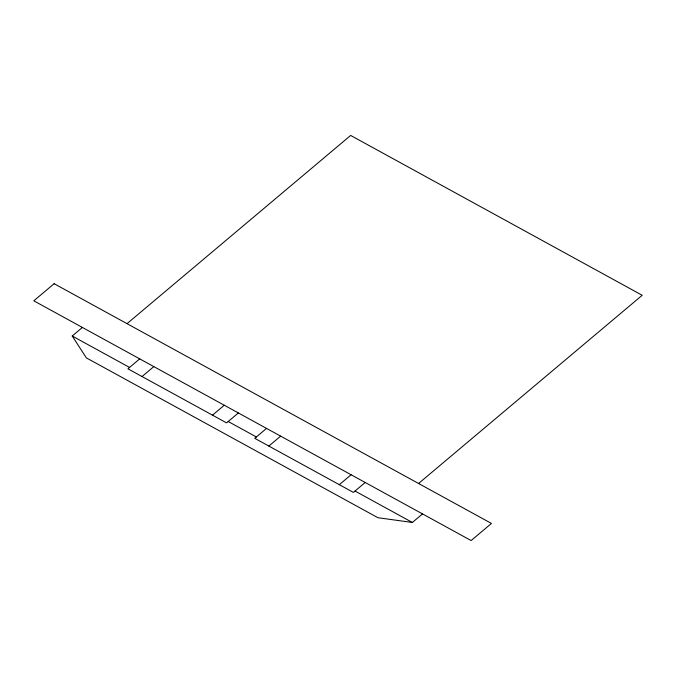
<?xml version="1.0" encoding="UTF-8"?>
<svg xmlns="http://www.w3.org/2000/svg" width="676" height="676" viewBox="0 0 676 676"><rect width="100%" height="100%" fill="white"/><g stroke="black" fill="none" stroke-linecap="round" stroke-linejoin="round"><path stroke-width="1.01" d="M422.525 513.921L412.36 522.472L377.901 517.706L86.359 357.883L72.222 336.006L82.388 327.454M127.02 323.66L350.658 135.445L642.2 295.277L418.562 483.484M139.729 358.88L127.933 368.809L226.578 422.88L238.366 412.96M142.028 376.532L153.824 366.612M212.484 415.157L224.28 405.237M266.547 428.407L254.759 438.335L353.396 492.407L365.192 482.487M268.854 446.059L280.641 436.138M339.31 484.684L351.097 474.763M72.222 336.006L129.564 367.44M228.201 421.511L256.381 436.966M355.027 491.038L412.36 522.472M54.131 283.7L33.8 300.812L471.121 540.555L491.452 523.444L54.131 283.7"/></g></svg>
